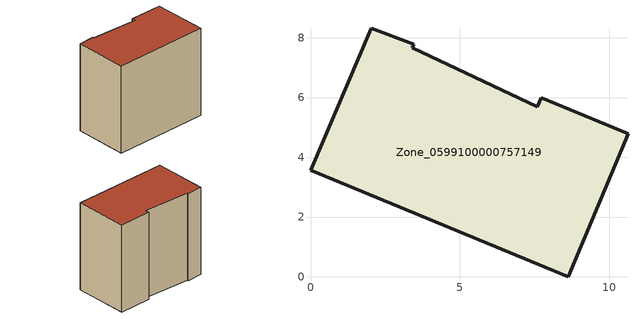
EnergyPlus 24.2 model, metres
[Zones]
Zone_0599100000757149
 floor ground (C_G): 3.41,7.67 7.6,5.69 7.72,6 10.63,4.79 8.63,0 0,3.56 2.04,8.32 3.46,7.78 z0
 wall outside (C_F): 0,3.56 8.63,0 10.63,4.79 7.72,6 7.6,5.69 3.41,7.67 3.46,7.78 2.04,8.32 0,3.56 z0:8.59
 roof outside (C_R): 7.6,5.69 3.41,7.67 3.46,7.78 2.04,8.32 0,3.56 8.63,0 10.63,4.79 7.72,6 z8.59
[BUILDING]
Pand.0599100000757149: North Axis=0; Terrain=City; Loads Convergence Tolerance Value=0.04; Temperature Convergence Tolerance Value=0.4; Solar Distribution=FullExterior; Maximum Number of Warmup Days=25; Minimum Number of Warmup Days=1
[Site:Location]
Rotterdam.The.Hague.AP_ZH_NLD Design_Conditions: Latitude=51.96; Longitude=4.45; Time Zone=1; Elevation=-4.5
[SITE:GROUNDTEMPERATURE:BUILDINGSURFACE]
18, 18, 18, 18, 18, 18, 18, 18, 18, 18, 18, 18
[MATERIAL] Thermal Absorptance=0.9; Solar Absorptance=0.7; Visible Absorptance=0.7
Name | Roughness | Thickness | Conductivity | Density | Specific Heat
G.TC.1975-1991 | MediumSmooth | 0.15 | 0.288461 | 540 | 1210
F.TC.1975-1991 | Rough | 0.3 | 0.230769 | 1920 | 840
R.TC.1975-1991 | MediumRough | 0.2 | 0.153846 | 1500 | 1000
[CONSTRUCTION]
C_G: G.TC.1975-1991
C_F: F.TC.1975-1991
C_R: R.TC.1975-1991
[ZONE]
Zone_0599100000757149: Type=1; Multiplier=1; Ceiling Height=Autocalculate; Volume=Autocalculate; Floor Area=autocalculate; Part of Total Floor Area=Yes
[ZONEINFILTRATION:DESIGNFLOWRATE]
Infil_Zone_0599100000757149: Zone or ZoneList or Space or SpaceList=Zone_0599100000757149; Schedule=AlwaysOn; Design Flow Rate Calculation Method=Flow/Area; Flow Rate per Floor Area=0.003; Constant Term Coefficient=1; Temperature Term Coefficient=0; Velocity Term Coefficient=0; Velocity Squared Term Coefficient=0
[HVACTEMPLATE:ZONE:IDEALLOADSAIRSYSTEM]
Zone_0599100000757149: Maximum Heating Supply Air Temperature=50; Minimum Cooling Supply Air Temperature=13; Maximum Heating Supply Air Humidity Ratio=0.0156; Minimum Cooling Supply Air Humidity Ratio=0.0077; Heating Limit=NoLimit; Cooling Limit=NoLimit; Dehumidification Control Type=ConstantSensibleHeatRatio; Cooling Sensible Heat Ratio=0.7; Dehumidification Setpoint=60; Humidification Control Type=None; Humidification Setpoint=30; Outdoor Air Method=None; Outdoor Air Flow Rate per Person=0.00944; Outdoor Air Flow Rate per Zone Floor Area=0; Outdoor Air Flow Rate per Zone=0; Demand Controlled Ventilation Type=None; Outdoor Air Economizer Type=NoEconomizer; Heat Recovery Type=None; Sensible Heat Recovery Effectiveness=0.7; Latent Heat Recovery Effectiveness=0.65
[ZONECONTROL:THERMOSTAT]
ThermostatControl_Zone_0599100000757149: Zone or ZoneList=Zone_0599100000757149; Control Type Schedule=DualSetpointControlType; Control 1=Thermostat_Zone_0599100000757149; Temperature Difference Between Cutout And Setpoint=0
[THERMOSTATSETPOINT:DUALSETPOINT]
Thermostat_Zone_0599100000757149: Heating Setpoint Temperature Schedule=HeatingSetpoint_Zone_0599100000757149; Cooling Setpoint Temperature Schedule=CoolingSetpoint_Zone_0599100000757149
[SCHEDULE:COMPACT]
HeatingSetpoint_Zone_0599100000757149: Through: 12/31, For: AllDays, Until: 24:00, 21
CoolingSetpoint_Zone_0599100000757149: Through: 12/31, For: AllDays, Until: 24:00, 24
DualSetpointControlType: Through: 12/31, For: AllDays, Until: 24:00, 4
AlwaysOn: Through: 12/31, For: AllDays, Until: 24:00, 1
